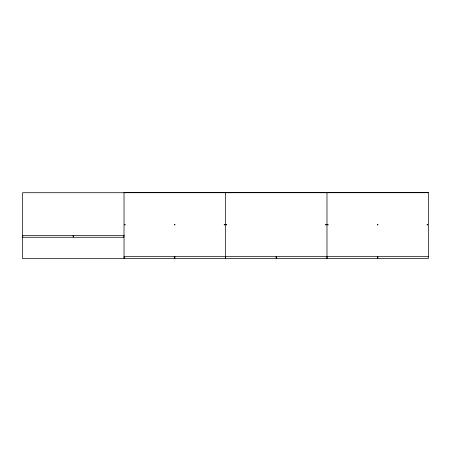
<?xml version="1.0" encoding="UTF-8"?>
<svg xmlns="http://www.w3.org/2000/svg" width="451" height="451" viewBox="0 0 451 451"><rect width="100%" height="100%" fill="white"/><g stroke="black" fill="none" stroke-linecap="round" stroke-linejoin="round"><path stroke-width="0.68" d="M22.55 235.36L124.025 235.36M124.025 256.675L428.45 256.675L428.45 192.724L22.55 192.724L22.55 258.598L124.025 258.598L124.025 192.724M428.236 192.724L428.236 192.402L327.189 192.402L327.189 192.724M428.292 256.675L428.292 258.598L377.87 258.598L377.87 256.675M377.555 256.675L377.555 258.598L327.133 258.598L327.133 256.675M326.975 192.724L326.975 256.675M326.761 192.724L326.761 192.402L225.714 192.402L225.714 192.724M326.817 256.675L326.817 258.598L276.395 258.598L276.395 256.675M276.08 256.675L276.08 258.598L225.658 258.598L225.658 256.675M225.5 192.724L225.5 256.675M225.286 192.724L225.286 192.402L124.239 192.402L124.239 192.724M225.342 256.675L225.342 258.598L174.92 258.598L174.92 256.675M174.605 256.675L174.605 258.598L124.183 258.598L124.183 256.675M123.867 235.36L123.867 237.277L73.445 237.277L73.445 235.36M73.13 235.36L73.13 237.277L22.708 237.277L22.708 235.36M124.623 224.604C125.079 226.03 125.733 223.6 124.623 224.604M174.402 224.604C174.858 226.03 175.512 223.6 174.402 224.604M224.181 224.604C224.637 226.03 225.286 223.6 224.181 224.604M226.098 224.604C226.554 226.03 227.208 223.6 226.098 224.604M325.656 224.604C326.112 226.03 326.761 223.6 325.656 224.604M327.573 224.604C328.029 226.03 328.683 223.6 327.573 224.604M377.352 224.604C377.808 226.03 378.462 223.6 377.352 224.604M427.131 224.604C427.587 226.03 428.236 223.6 427.131 224.604"/></g></svg>
